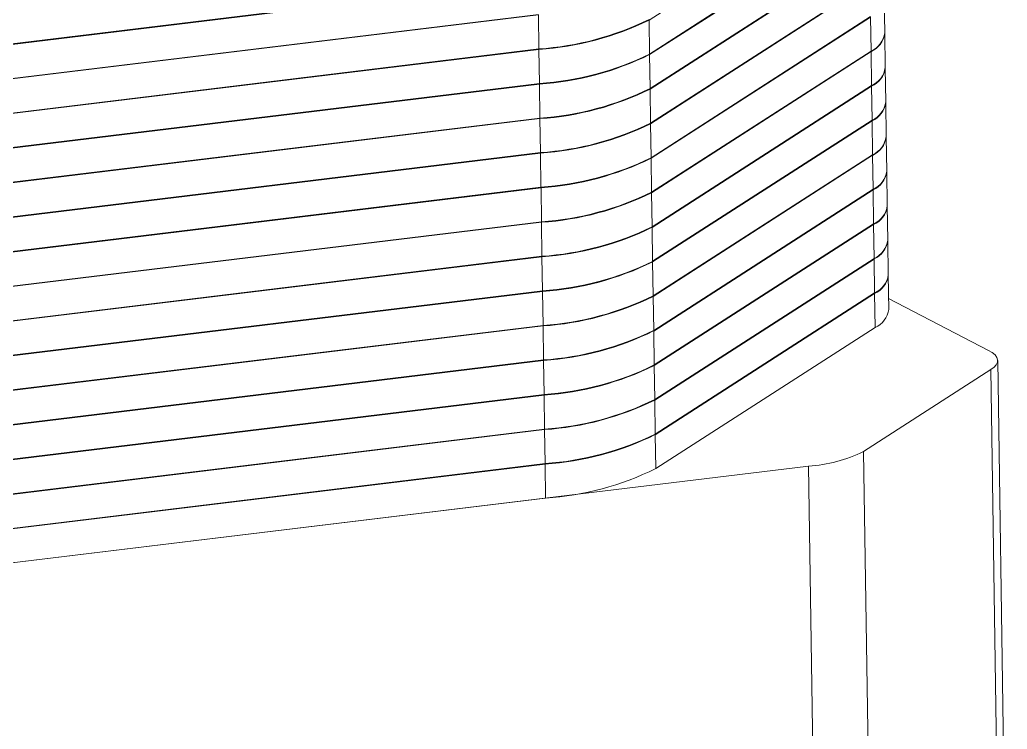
# Model space of a CAD drawing. Header units: millimetres. Extents: x -172 to 1209, y -709 to 1573.
# Drawn here: x 472.75 to 486.87, y 575.79 to 585.93 of the extents above; entities that cross this region are included whole.
import ezdxf

# ---------------------------------------------------------------- set-up
doc = ezdxf.new("R2010")
doc.units = ezdxf.units.MM

msp = doc.modelspace()

# ---------------------------------------------------------------- linework, layer by layer
at = {"color": 7, "linetype": 'Continuous', "lineweight": 15}
for p, q in [((484.888, 587.943), (481.752, 585.926)), ((481.759, 585.441), (484.896, 587.458)), ((484.896, 587.449), (481.759, 585.433)), ((481.767, 584.947), (484.903, 586.964)), ((484.903, 586.956), (481.767, 584.939)), ((458.715, 583.897), (480.162, 586.501)), ((480.163, 586.492), (458.715, 583.889)), ((481.774, 584.454), (484.91, 586.47)), ((484.91, 586.462), (481.774, 584.445)), ((485.121, 585.743), (485.113, 586.228)), ((458.722, 583.404), (480.17, 586.007)), ((480.17, 585.999), (458.722, 583.395)), ((480.17, 585.999), (480.177, 585.513)), ((481.752, 585.926), (481.759, 585.441)), ((481.781, 583.96), (484.918, 585.976)), ((484.918, 585.968), (481.781, 583.952)), ((484.918, 585.968), (484.925, 585.483)), ((485.128, 585.249), (485.121, 585.735)), ((458.729, 582.91), (480.177, 585.513)), ((480.177, 585.505), (458.729, 582.902)), ((480.177, 585.505), (480.184, 585.019)), ((481.789, 583.466), (484.925, 585.483)), ((481.759, 585.433), (481.767, 584.947)), ((484.925, 585.475), (481.789, 583.458)), ((484.925, 585.475), (484.932, 584.989)), ((485.135, 584.756), (485.128, 585.241)), ((458.737, 582.416), (480.184, 585.019)), ((480.185, 585.011), (458.737, 582.408)), ((480.185, 585.011), (480.192, 584.526)), ((481.767, 584.939), (481.774, 584.454)), ((481.796, 582.972), (484.932, 584.989)), ((484.932, 584.981), (481.796, 582.964)), ((484.932, 584.981), (484.94, 584.495)), ((485.143, 584.262), (485.135, 584.747)), ((458.744, 581.923), (480.192, 584.526)), ((480.192, 584.518), (458.744, 581.914)), ((480.192, 584.518), (480.199, 584.032)), ((481.803, 582.479), (484.94, 584.495)), ((481.774, 584.445), (481.781, 583.96)), ((484.94, 584.487), (481.803, 582.471)), ((484.94, 584.487), (484.947, 584.002)), ((485.15, 583.768), (485.143, 584.254)), ((458.751, 581.429), (480.199, 584.032)), ((480.199, 584.024), (458.751, 581.421)), ((480.199, 584.024), (480.206, 583.538)), ((481.781, 583.952), (481.789, 583.466)), ((481.811, 581.985), (484.947, 584.002)), ((484.947, 583.994), (481.811, 581.977)), ((484.947, 583.994), (484.954, 583.508)), ((485.157, 583.274), (485.15, 583.76)), ((458.759, 580.935), (480.206, 583.538)), ((480.207, 583.53), (458.759, 580.927)), ((480.207, 583.53), (480.214, 583.045)), ((481.818, 581.491), (484.954, 583.508)), ((481.789, 583.458), (481.796, 582.972)), ((484.954, 583.5), (481.818, 581.483)), ((484.954, 583.5), (484.962, 583.014)), ((485.165, 582.781), (485.157, 583.266)), ((458.766, 580.441), (480.214, 583.045)), ((480.214, 583.037), (458.766, 580.433)), ((480.214, 583.037), (480.221, 582.551)), ((481.796, 582.964), (481.803, 582.479)), ((481.825, 580.998), (484.962, 583.014)), ((484.962, 583.006), (481.825, 580.99)), ((484.962, 583.006), (484.969, 582.521)), ((485.172, 582.287), (485.165, 582.773)), ((458.773, 579.948), (480.221, 582.551)), ((480.221, 582.543), (458.773, 579.94)), ((480.221, 582.543), (480.228, 582.057)), ((481.833, 580.504), (484.969, 582.521)), ((481.803, 582.471), (481.811, 581.985)), ((484.969, 582.512), (481.833, 580.496)), ((484.969, 582.512), (484.976, 582.027)), ((485.179, 581.793), (485.172, 582.279)), ((458.78, 579.454), (480.228, 582.057)), ((480.228, 582.049), (458.781, 579.446)), ((480.228, 582.049), (480.236, 581.564)), ((481.811, 581.977), (481.818, 581.491)), ((481.84, 580.01), (484.976, 582.027)), ((484.976, 582.019), (481.84, 580.002)), ((484.976, 582.019), (484.983, 581.533)), ((486.604, 581.206), (485.177, 581.946)), ((458.788, 578.96), (480.236, 581.564)), ((480.236, 581.555), (458.788, 578.952)), ((480.236, 581.555), (480.243, 581.07)), ((481.847, 579.517), (484.983, 581.533)), ((481.818, 581.483), (481.825, 580.998)), ((458.795, 578.467), (480.243, 581.07)), ((480.243, 581.062), (458.795, 578.459)), ((480.243, 581.062), (480.25, 580.576)), ((481.825, 580.99), (481.833, 580.504)), ((486.873, 571.839), (486.736, 581.062)), ((484.819, 579.762), (486.638, 580.932)), ((486.775, 571.708), (486.638, 580.932)), ((458.802, 577.973), (480.25, 580.576)), ((480.25, 580.568), (458.803, 577.965)), ((480.25, 580.568), (480.258, 580.083)), ((481.833, 580.496), (481.84, 580.01)), ((458.81, 577.479), (480.258, 580.083)), ((480.258, 580.074), (458.81, 577.471)), ((480.258, 580.074), (480.265, 579.589)), ((481.84, 580.002), (481.847, 579.517)), ((484.819, 579.762), (484.956, 570.539)), ((455.065, 576.036), (484.031, 579.552)), ((458.817, 576.986), (480.265, 579.589)), ((480.265, 579.581), (458.817, 576.977)), ((480.265, 579.581), (480.272, 579.095)), ((484.168, 570.328), (484.031, 579.552)), ((458.824, 576.492), (480.272, 579.095))]:
    msp.add_line(p, q, dxfattribs=at)
at = {"color": 7, "linetype": 'Continuous', "lineweight": 15, "flags": 128}
msp.add_lwpolyline([(486.604, 581.206), (486.658, 581.174), (486.698, 581.141), (486.724, 581.106), (486.735, 581.071), (486.732, 581.036), (486.715, 581.001), (486.684, 580.966), (486.638, 580.932)], dxfattribs=at)
at = {"color": 7, "linetype": 'Continuous', "lineweight": 15}
for centre, radius, start, end in [((479.895, 589.72), 4.216, 273.8337, 296.1282), ((479.895, 589.712), 4.216, 273.8337, 296.1282), ((484.787, 585.79), 0.337, 294.1225, 351.9587), ((484.787, 585.782), 0.337, 294.1225, 351.9587), ((479.903, 589.226), 4.216, 273.8337, 296.1282), ((479.903, 589.218), 4.216, 273.8337, 296.1282), ((484.795, 585.296), 0.337, 294.1225, 351.9587), ((484.795, 585.288), 0.337, 294.1225, 351.9587), ((479.91, 588.733), 4.216, 273.8337, 296.1282), ((479.91, 588.724), 4.216, 273.8337, 296.1282), ((484.802, 584.803), 0.337, 294.1225, 351.9587), ((484.802, 584.794), 0.337, 294.1225, 351.9587), ((479.917, 588.239), 4.216, 273.8337, 296.1282), ((479.917, 588.231), 4.216, 273.8337, 296.1282), ((484.809, 584.309), 0.337, 294.1225, 351.9587), ((484.809, 584.301), 0.337, 294.1225, 351.9587), ((479.924, 587.745), 4.216, 273.8337, 296.1282), ((479.925, 587.737), 4.216, 273.8337, 296.1282), ((484.817, 583.815), 0.337, 294.1225, 351.9587), ((484.817, 583.807), 0.337, 294.1225, 351.9587), ((479.932, 587.252), 4.216, 273.8337, 296.1282), ((479.932, 587.243), 4.216, 273.8337, 296.1282), ((484.824, 583.322), 0.337, 294.1225, 351.9587), ((484.824, 583.313), 0.337, 294.1225, 351.9587), ((479.939, 586.758), 4.216, 273.8337, 296.1282), ((479.939, 586.75), 4.216, 273.8337, 296.1282), ((484.831, 582.828), 0.337, 294.1225, 351.9587), ((484.831, 582.82), 0.337, 294.1225, 351.9587), ((479.946, 586.264), 4.216, 273.8337, 296.1282), ((479.947, 586.256), 4.216, 273.8337, 296.1282), ((484.839, 582.334), 0.337, 294.1225, 351.9587), ((484.839, 582.326), 0.337, 294.1225, 351.9587), ((479.954, 585.771), 4.216, 273.8337, 296.1282), ((479.954, 585.762), 4.216, 273.8337, 296.1282), ((484.846, 581.84), 0.337, 294.1225, 351.9587), ((479.961, 585.277), 4.216, 273.8337, 296.1282), ((479.961, 585.269), 4.216, 273.8337, 296.1282), ((479.968, 584.783), 4.216, 273.8337, 296.1282), ((479.969, 584.775), 4.216, 273.8337, 296.1282), ((479.976, 584.289), 4.216, 273.8337, 296.1282), ((479.976, 584.281), 4.216, 273.8337, 296.1282), ((479.983, 583.796), 4.216, 273.8337, 296.1282), ((479.983, 583.788), 4.216, 273.8337, 296.1282), ((483.89, 581.655), 2.108, 273.8346, 296.1272), ((479.99, 583.302), 4.216, 273.8337, 296.1282)]:
    msp.add_arc(centre, radius, start, end, dxfattribs=at)

doc.saveas('drawing.dxf')
